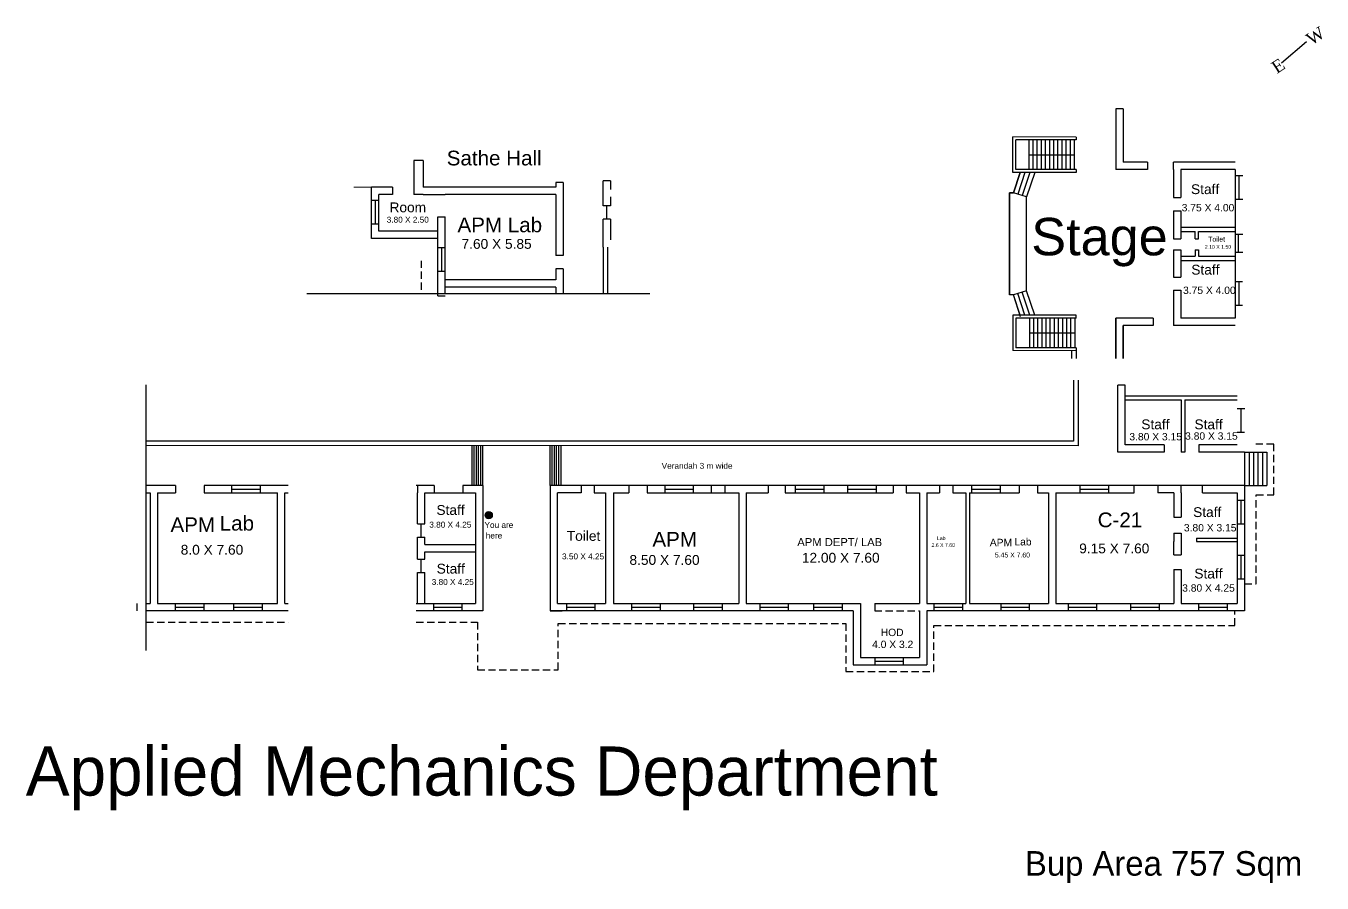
# Model space of a CAD drawing. Header units: inches. Extents: x 93 to 408, y 46 to 166.
# Drawn here: x 92.6 to 181.7, y 45.8 to 104.7 of the extents above; entities that cross this region are included whole.
import ezdxf

# ---------------------------------------------------------------- set-up
doc = ezdxf.new("R2010")
doc.units = ezdxf.units.IN
doc.header["$MEASUREMENT"] = 0
doc.linetypes.add('DASHED', pattern=[0.75, 0.5, -0.25])
for name, color, linetype, lineweight in [('ele-thk', 7, 'Continuous', 5), ('TEXT', 7, 'Continuous', 15), ('WALL', 7, 'Continuous', 30)]:
    doc.layers.add(name, color=color, linetype=linetype, lineweight=lineweight)
doc.styles.add('A', font='arial.ttf')
doc.styles.add('PRASAD', font='arial.ttf')

msp = doc.modelspace()

# ---------------------------------------------------------------- hatches: boundary and pattern name
msp.add_hatch(color=256).paths.add_polyline_path([(124.64048, 71.10885, 1), (124.14048, 71.10885, 1)])

# ---------------------------------------------------------------- linework, layer by layer
for p, q in [((161.51978, 94.8633), (161.51999, 96.88988)), ((161.80351, 94.86327), (161.80371, 96.88985)), ((162.08723, 94.86324), (162.08743, 96.88982)), ((162.37095, 94.86321), (162.37116, 96.88979)), ((162.65467, 94.86318), (162.65488, 96.88976)), ((162.93839, 94.86315), (162.9386, 96.88973)), ((163.22211, 94.86312), (163.22232, 96.88971)), ((163.50584, 94.86309), (163.50604, 96.88968)), ((163.78956, 94.86306), (163.78976, 96.88965)), ((164.07328, 94.86304), (164.07348, 96.88962)), ((164.357, 94.86301), (164.35721, 96.88959)), ((164.64072, 94.86298), (164.64093, 96.88956)), ((161.51989, 95.87659), (164.64083, 95.87627)), ((169.66015, 95.36911), (169.6601, 94.86247)), ((171.43674, 94.86229), (171.43679, 95.36893)), ((160.90279, 94.6607), (160.45199, 93.26606)), ((161.23493, 94.66067), (160.75273, 93.16886)), ((161.57572, 94.66063), (161.05356, 93.07162)), ((161.9165, 94.6606), (161.3543, 92.97441)), ((175.69252, 94.43673), (176.19917, 94.43668)), ((175.94585, 94.43671), (175.94568, 92.8103)), ((117.7922, 93.65548), (117.79214, 93.14884)), ((119.2412, 93.65534), (119.24115, 93.14869)), ((120.903, 93.65517), (119.88971, 93.65527)), ((116.3431, 92.74592), (116.84974, 92.74587)), ((116.59642, 92.7459), (116.59625, 91.11948)), ((119.88966, 93.14862), (120.90295, 93.14852)), ((120.90295, 93.14852), (121.4096, 93.14847)), ((160.18774, 93.26609), (160.18702, 86.23666)), ((160.45199, 93.26606), (160.18774, 93.26609)), ((161.3543, 92.97441), (160.45199, 93.26606)), ((161.35364, 86.5281), (161.3543, 92.97441)), ((175.69236, 92.81032), (176.199, 92.81027)), ((132.50497, 91.49106), (132.50505, 92.32106)), ((116.34293, 91.11951), (116.84958, 91.11946)), ((120.90279, 91.6097), (121.40944, 91.60965)), ((120.90258, 89.50853), (121.40922, 89.50848)), ((121.1559, 89.5085), (121.15574, 87.88209)), ((132.25145, 89.52485), (132.25112, 86.30847)), ((132.55543, 89.52482), (132.55511, 86.30847)), ((120.90241, 87.88212), (121.40906, 87.88207)), ((161.35364, 86.5281), (160.45128, 86.23663)), ((161.57472, 84.84184), (161.05289, 86.43096)), ((161.9155, 84.8418), (161.35364, 86.5281)), ((175.69178, 87.17061), (176.19843, 87.17056)), ((175.94511, 87.17059), (175.94494, 85.54417)), ((135.46667, 86.30847), (111.8875, 86.30847)), ((120.90224, 86.179), (121.40889, 86.17895)), ((160.45128, 86.23663), (160.18702, 86.23666)), ((160.93318, 84.74472), (160.45128, 86.23663)), ((161.23393, 84.84187), (160.75203, 86.33378)), ((175.69162, 85.5442), (176.19826, 85.54415)), ((161.54033, 84.63918), (161.54012, 82.6126)), ((161.82405, 84.63915), (161.82384, 82.61257)), ((162.10777, 84.63912), (162.10757, 82.61254)), ((162.39149, 84.63909), (162.39129, 82.61251)), ((162.67522, 84.63907), (162.67501, 82.61248)), ((162.95894, 84.63904), (162.95873, 82.61245)), ((163.24266, 84.63901), (163.24245, 82.61243)), ((163.52638, 84.63898), (163.52617, 82.6124)), ((163.8101, 84.63895), (163.8099, 82.61237)), ((164.09382, 84.63892), (164.09362, 82.61234)), ((164.37755, 84.63889), (164.37734, 82.61231)), ((164.66127, 84.63886), (164.66106, 82.61228)), ((170.04243, 84.63832), (170.04238, 84.13167)), ((171.4357, 84.63817), (171.43565, 84.13153)), ((161.54023, 83.62589), (164.66116, 83.62557)), ((164.44376, 82.40964), (164.44371, 81.87766)), ((164.74775, 82.40961), (164.7477, 81.87766)), ((164.58202, 80.39428), (164.58159, 76.18456)), ((164.88601, 80.39428), (164.88555, 75.88054)), ((100.85698, 61.80638), (100.85698, 80.07345)), ((168.12843, 79.31157), (175.82945, 79.31079)), ((168.1284, 79.0284), (171.97891, 79.028)), ((171.97891, 79.028), (171.9786, 75.94062)), ((172.2148, 79.02798), (172.21448, 75.94059)), ((172.2148, 79.02798), (175.82942, 79.02761)), ((175.82936, 78.42736), (176.336, 78.42731)), ((176.08268, 78.42733), (176.08251, 76.80092)), ((175.82919, 76.80094), (176.33584, 76.80089)), ((164.58159, 76.18456), (100.85698, 76.19105)), ((164.88555, 75.88054), (100.85698, 75.88706)), ((123.24885, 73.14882), (123.24885, 75.88478)), ((123.39885, 73.14882), (123.39885, 75.88476)), ((123.54885, 73.14882), (123.54885, 75.88475)), ((123.69885, 73.14882), (123.69885, 75.88473)), ((123.84885, 73.14882), (123.84885, 75.88472)), ((123.99885, 73.14882), (123.99885, 75.8847)), ((128.60943, 73.14835), (128.60943, 75.88423)), ((128.75943, 73.14835), (128.75943, 75.88422)), ((128.90943, 73.14835), (128.90943, 75.8842)), ((129.05943, 73.14835), (129.05943, 75.88419)), ((129.20943, 73.14835), (129.20943, 75.88417)), ((129.35943, 73.14835), (129.35943, 75.88416)), ((170.80134, 75.94074), (170.80129, 75.43409)), ((171.9786, 75.94062), (171.97854, 75.43397)), ((172.21448, 75.94059), (172.21443, 75.43395)), ((173.19381, 75.9405), (173.19376, 75.43385)), ((176.3357, 75.43353), (176.33546, 73.14349)), ((176.3357, 75.43353), (177.85564, 75.43338)), ((176.63969, 75.4335), (176.63945, 73.14346)), ((176.94367, 75.43347), (176.94344, 73.14343)), ((177.24766, 75.43344), (177.24743, 73.1434)), ((177.55165, 75.43341), (177.55141, 73.14337)), ((177.85564, 75.43338), (177.8554, 73.14334)), ((102.87875, 73.15097), (100.85698, 73.15117)), ((102.87875, 73.15116), (102.8787, 72.64432)), ((104.83917, 73.15096), (104.83912, 72.64412)), ((110.60871, 73.15018), (104.83917, 73.15077)), ((106.72631, 73.15077), (106.72626, 72.64413)), ((108.68673, 73.15057), (108.68668, 72.64393)), ((120.6494, 73.14916), (119.41616, 73.14928)), ((120.6494, 73.14936), (120.64934, 72.64271)), ((122.60982, 73.14916), (122.60976, 72.64251)), ((123.99885, 73.14882), (122.60982, 73.14896)), ((176.33546, 73.14349), (128.60943, 73.14835)), ((134.0118, 73.1478), (134.01175, 72.64115)), ((135.28617, 73.14767), (135.28612, 72.64102)), ((136.48765, 73.14774), (136.4876, 72.6411)), ((138.44807, 73.14755), (138.44802, 72.6409)), ((139.67001, 73.14722), (139.66995, 72.64058)), ((140.61962, 73.14712), (140.61957, 72.64048)), ((143.59508, 73.14682), (143.59503, 72.64018)), ((144.76751, 73.1467), (144.76746, 72.64006)), ((145.45779, 73.14683), (145.45774, 72.64019)), ((147.41821, 73.14663), (147.41815, 72.63999)), ((149.05125, 73.14647), (149.0512, 72.63982)), ((151.01167, 73.14627), (151.01162, 72.63962)), ((157.57108, 73.1456), (157.57103, 72.63895)), ((159.5315, 73.1454), (159.53145, 72.63875)), ((160.83552, 73.14507), (160.83546, 72.63842)), ((162.0905, 73.14494), (162.09044, 72.63829)), ((165.01525, 73.14484), (165.0152, 72.6382)), ((166.97567, 73.14464), (166.97562, 72.638)), ((171.97826, 72.63729), (171.97831, 73.14393)), ((173.42795, 72.63714), (173.428, 73.14379)), ((176.33546, 73.14349), (177.8554, 73.14334)), ((106.72629, 72.89745), (108.68671, 72.89725)), ((109.87394, 65.04392), (109.87471, 72.64361)), ((110.37984, 65.04387), (110.38062, 72.64356)), ((132.42403, 72.64131), (132.42325, 65.04163)), ((132.95757, 72.64126), (132.9568, 65.04157)), ((136.48763, 72.89442), (138.44805, 72.89422)), ((145.45776, 72.89351), (147.41818, 72.89331)), ((149.05122, 72.89314), (151.01164, 72.89294)), ((157.17388, 72.63879), (157.17311, 65.03911)), ((157.43013, 72.63877), (157.42936, 65.03908)), ((157.57106, 72.89228), (159.53148, 72.89208)), ((165.01523, 72.89152), (166.97565, 72.89132)), ((175.82872, 72.14754), (176.33536, 72.14749)), ((176.08204, 72.14751), (176.08187, 70.5211)), ((119.74266, 69.60273), (119.74276, 70.51469)), ((171.47144, 70.96541), (171.97809, 70.96536)), ((175.82855, 70.52112), (176.3352, 70.52107)), ((171.47133, 69.86701), (171.97798, 69.86695)), ((173.0332, 69.51567), (173.03318, 69.29332)), ((173.0332, 69.51567), (175.82845, 69.51539)), ((119.99588, 68.58941), (123.49174, 68.58906)), ((119.99593, 69.09606), (123.49179, 69.0957)), ((171.47118, 68.38152), (171.47127, 69.29348)), ((173.03318, 69.29332), (175.82843, 69.29303)), ((119.74242, 67.17083), (119.74251, 68.08279)), ((171.47118, 68.38152), (171.97783, 68.38146)), ((175.82833, 68.34835), (176.33498, 68.3483)), ((176.08165, 68.34832), (176.08149, 66.72191)), ((171.47108, 67.36707), (171.97772, 67.36702)), ((175.82817, 66.72193), (176.33481, 66.72188)), ((100.2136, 65.0451), (100.21355, 64.53846)), ((102.84777, 65.04484), (102.84772, 64.53819)), ((104.80819, 65.04464), (104.80814, 64.53799)), ((106.8645, 65.04443), (106.86445, 64.53778)), ((108.82492, 65.04423), (108.82487, 64.53758)), ((120.59044, 65.04303), (120.59039, 64.53638)), ((122.55086, 65.04283), (122.5508, 64.53618)), ((129.7283, 65.0421), (129.72825, 64.53545)), ((131.68872, 65.0419), (131.68867, 64.53525)), ((134.2019, 65.04164), (134.20185, 64.535)), ((136.16232, 65.04145), (136.16227, 64.5348)), ((138.47357, 65.04121), (138.47352, 64.53456)), ((140.43399, 65.04101), (140.43394, 64.53436)), ((143.01844, 65.04075), (143.01839, 64.5341)), ((144.97886, 65.04055), (144.9788, 64.5339)), ((146.7189, 65.04037), (146.71885, 64.53373)), ((148.67932, 65.04017), (148.67927, 64.53353)), ((154.98124, 65.03953), (154.98118, 64.53288)), ((156.94166, 65.03933), (156.9416, 64.53269)), ((159.57914, 65.03906), (159.57909, 64.53242)), ((161.53956, 65.03886), (161.53951, 64.53222)), ((164.19938, 65.03859), (164.19933, 64.53195)), ((166.1598, 65.03839), (166.15975, 64.53175)), ((168.4896, 65.03816), (168.48955, 64.53151)), ((170.45002, 65.03796), (170.44997, 64.53131)), ((173.1624, 65.03768), (173.16235, 64.53103)), ((175.12282, 65.03748), (175.12277, 64.53084)), ((102.84775, 64.79151), (104.80816, 64.79131)), ((106.86447, 64.7911), (108.82489, 64.7909)), ((120.59041, 64.78971), (122.55083, 64.78951)), ((128.60856, 64.53537), (129.43591, 64.53528)), ((129.72828, 64.78878), (131.6887, 64.78858)), ((134.20188, 64.78832), (136.16229, 64.78812)), ((138.47355, 64.78789), (140.43397, 64.78769)), ((143.01841, 64.78742), (144.97883, 64.78723)), ((146.71888, 64.78705), (148.6793, 64.78685)), ((154.98121, 64.78621), (156.94163, 64.78601)), ((159.57911, 64.78574), (161.53953, 64.78554)), ((164.19935, 64.78527), (166.15977, 64.78507)), ((168.48958, 64.78483), (170.45, 64.78463)), ((173.16237, 64.78436), (175.12279, 64.78416)), ((149.43153, 62.92229), (149.43153, 60.81489)), ((149.43153, 60.81489), (154.49778, 60.81489)), ((149.93802, 61.3274), (153.99118, 61.32698)), ((150.91735, 61.32173), (150.9173, 60.81509)), ((150.91732, 61.06841), (152.87774, 61.06821)), ((152.87777, 61.32153), (152.87772, 60.81489))]:
    msp.add_line(p, q)
at = {"linetype": 'DASHED'}
for p, q in [((119.74266, 88.59389), (119.74266, 86.30847)), ((178.33403, 75.99457), (177.10899, 75.99457)), ((178.33403, 72.50171), (178.33403, 75.99457)), ((177.13375, 66.38777), (177.13375, 72.50171)), ((177.13375, 72.50171), (178.33403, 72.50171)), ((176.33478, 66.38777), (177.13375, 66.38777)), ((150.91594, 64.5331), (153.99151, 64.53279)), ((175.65461, 63.52398), (175.65471, 64.53058)), ((100.85698, 63.75649), (110.60871, 63.75649)), ((119.41616, 63.75649), (123.6161, 63.75649)), ((123.6161, 63.75649), (123.6161, 60.47556)), ((129.17251, 60.47556), (129.17251, 63.66133)), ((129.17251, 63.66133), (148.94226, 63.66133)), ((148.94226, 63.66133), (148.94226, 60.35475)), ((154.97366, 60.35475), (154.97366, 63.52398)), ((154.97366, 63.52398), (175.65461, 63.52398)), ((123.6161, 60.47556), (129.17251, 60.47556)), ((148.94226, 60.35475), (154.97366, 60.35475))]:
    msp.add_line(p, q, dxfattribs=at)
msp.add_lwpolyline([(160.90179, 84.8419), (160.45128, 86.23663), (160.18702, 86.23666), (160.18774, 93.26609), (160.45199, 93.26606), (160.90279, 94.6607)])
msp.add_circle((124.39048, 71.10885), 0.25)
at = {"layer": 'ele-thk'}
msp.add_line((116.34319, 93.65563), (115.12724, 93.65575), dxfattribs=at)
msp.add_line((116.34319, 93.65563), (115.12724, 93.65575), dxfattribs=at)
at = {"layer": 'WALL'}
for p, q in [((180.59071, 103.62786), (178.86228, 102.17327)), ((167.48533, 99.03634), (167.48491, 94.86269)), ((167.99198, 99.03629), (167.48533, 99.03634)), ((167.99198, 99.03629), (167.9916, 95.36928)), ((160.41211, 94.66075), (160.41236, 97.09265)), ((164.74924, 97.09221), (160.41236, 97.09265)), ((164.74924, 97.09221), (164.74922, 96.88955)), ((160.61479, 94.86339), (160.61499, 96.88997)), ((164.74922, 96.88955), (160.61499, 96.88997)), ((119.24139, 95.47926), (119.2412, 93.65534)), ((119.8899, 95.47919), (119.24139, 95.47926)), ((119.8899, 95.47919), (119.88971, 93.65527)), ((169.66015, 95.36911), (167.9916, 95.36928)), ((175.69262, 95.3685), (171.43679, 95.36893)), ((164.749, 94.66031), (160.41211, 94.66075)), ((164.74902, 94.86297), (160.61479, 94.86339)), ((164.74902, 94.86297), (164.749, 94.66031)), ((169.6601, 94.86247), (167.48491, 94.86269)), ((171.43674, 94.86229), (171.43655, 92.9421)), ((171.94339, 94.86223), (171.94319, 92.94205)), ((175.69257, 94.86185), (171.94339, 94.86223)), ((175.69257, 94.86185), (175.69225, 91.72572)), ((116.34283, 90.10911), (116.34319, 93.65563)), ((117.7922, 93.65548), (116.34319, 93.65563)), ((129.00933, 93.65434), (120.903, 93.65517)), ((129.00937, 93.9672), (129.00933, 93.65434)), ((129.51601, 93.96715), (129.00937, 93.9672)), ((129.51601, 93.96715), (129.5155, 88.94248)), ((132.25174, 92.36207), (132.25191, 94.08466)), ((132.75856, 94.08461), (132.25191, 94.08466)), ((132.75856, 94.08461), (132.75849, 93.47663)), ((116.84953, 90.6157), (116.84978, 93.14893)), ((117.79214, 93.14884), (116.84978, 93.14893)), ((119.88966, 93.14862), (119.24115, 93.14869)), ((119.88966, 93.14862), (119.24115, 93.14869)), ((129.00928, 93.1477), (121.4096, 93.14847)), ((129.00928, 93.1477), (129.00885, 88.94254)), ((132.75844, 92.96999), (132.75838, 92.36201)), ((171.43655, 92.9421), (171.94319, 92.94205)), ((132.75838, 92.36201), (132.25174, 92.36207)), ((171.43645, 92.03014), (171.43626, 90.09779)), ((171.43645, 92.03014), (171.9431, 92.03008)), ((171.9431, 92.03008), (171.94307, 91.7261)), ((120.90224, 86.179), (120.90279, 91.6097)), ((120.90224, 86.179), (120.90279, 91.6097)), ((121.4089, 86.30847), (121.40944, 91.60965)), ((132.25145, 89.52485), (132.25164, 91.4501)), ((132.75829, 91.45005), (132.25164, 91.4501)), ((132.75829, 91.45005), (132.75814, 90.03144)), ((171.94307, 91.7261), (171.9429, 90.09779)), ((171.94299, 90.9035), (175.69216, 90.90312)), ((175.69222, 91.72572), (175.69207, 90.00312)), ((120.90264, 90.10865), (116.34283, 90.10911)), ((120.90269, 90.61529), (116.84953, 90.6157)), ((171.43626, 90.09779), (171.9429, 90.09779)), ((171.94295, 90.6035), (172.9429, 90.6034)), ((172.9429, 90.09779), (172.9429, 90.6034)), ((172.9429, 90.09779), (173.1729, 90.09779)), ((173.1729, 90.60338), (175.69213, 90.60312)), ((173.1729, 90.09779), (173.1729, 90.60338)), ((175.69207, 90.00312), (175.69188, 88.07787)), ((175.69211, 90.41483), (176.19876, 90.41483)), ((175.9119, 89.18298), (175.9119, 90.41483)), ((171.43618, 89.34779), (171.43599, 87.47032)), ((171.43618, 89.34779), (171.94283, 89.34779)), ((171.94283, 89.34779), (171.9427, 88.07825)), ((172.94283, 89.34779), (172.94278, 88.89675)), ((172.94283, 89.34779), (173.17283, 89.34779)), ((173.17283, 89.34779), (173.17278, 88.89673)), ((175.69199, 89.18298), (176.19863, 89.18298)), ((129.5155, 88.94248), (129.00885, 88.94254)), ((171.94275, 88.59686), (175.69193, 88.59647)), ((171.94278, 88.89686), (172.94278, 88.89675)), ((173.17278, 88.89673), (175.69196, 88.89647)), ((129.00876, 88.03057), (129.00868, 87.27061)), ((129.51541, 88.03052), (129.00876, 88.03057)), ((129.51541, 88.03052), (129.51523, 86.30847)), ((171.43599, 87.47032), (171.94264, 87.47027)), ((171.9427, 88.07825), (171.94264, 87.47027)), ((175.69188, 88.07787), (175.69153, 84.63774)), ((129.00863, 86.76396), (121.40895, 86.76473)), ((129.00868, 87.27061), (121.409, 87.27138)), ((129.00863, 86.76396), (129.00859, 86.30847)), ((171.4359, 86.55836), (171.4357, 84.63817)), ((171.4359, 86.55836), (171.94254, 86.55831)), ((171.94254, 86.55831), (171.94235, 84.63812)), ((160.41111, 84.84195), (160.41086, 82.41005)), ((164.748, 84.84151), (160.41111, 84.84195)), ((160.61375, 84.63928), (160.61354, 82.61269)), ((164.74798, 84.63886), (160.61375, 84.63928)), ((164.74798, 84.63886), (164.748, 84.84151)), ((167.48358, 81.87766), (167.48386, 84.63858)), ((167.48386, 84.63858), (167.48358, 81.87766)), ((170.04243, 84.63832), (167.48386, 84.63858)), ((175.69153, 84.63774), (171.94235, 84.63812)), ((167.99023, 81.87766), (167.99046, 84.13188)), ((167.99046, 84.13188), (167.99023, 81.87766)), ((170.04238, 84.13167), (167.99046, 84.13188)), ((175.69148, 84.1311), (171.43565, 84.13153)), ((164.74775, 82.40961), (160.41086, 82.41005)), ((164.74777, 82.61227), (160.61354, 82.61269)), ((164.74777, 82.61227), (164.74775, 82.40961)), ((167.62139, 75.43442), (167.62186, 80.04489)), ((168.12851, 80.04484), (167.62186, 80.04489)), ((168.12809, 75.94101), (168.12851, 80.04484)), ((170.80134, 75.94074), (168.12809, 75.94101)), ((175.8291, 75.94023), (173.19381, 75.9405)), ((170.80129, 75.43409), (167.62139, 75.43442)), ((172.21443, 75.43395), (171.97854, 75.43397)), ((176.3357, 75.43353), (173.19376, 75.43385)), ((102.87875, 73.15097), (100.85698, 73.15117)), ((110.60871, 73.15018), (104.83917, 73.15077)), ((119.4897, 73.14927), (119.48965, 72.64263)), ((120.6494, 73.14916), (119.4897, 73.14927)), ((123.99885, 73.14882), (122.60982, 73.14896)), ((123.99885, 73.14882), (123.99797, 64.53584)), ((128.60943, 73.14835), (128.60856, 64.53537)), ((130.73734, 73.14813), (128.60943, 73.14835)), ((130.73734, 73.14813), (130.73729, 72.64148)), ((131.64931, 73.14804), (131.64926, 72.64139)), ((134.0118, 73.1478), (131.64931, 73.14804)), ((140.61962, 73.14712), (135.28617, 73.14767)), ((152.1745, 73.14595), (140.61962, 73.14712)), ((152.1745, 73.14595), (152.17445, 72.6393)), ((153.08646, 73.14586), (153.08641, 72.63921)), ((155.36033, 73.14563), (153.08646, 73.14586)), ((155.36033, 73.14563), (155.36028, 72.63898)), ((156.27229, 73.14553), (156.27224, 72.63889)), ((168.73578, 73.14426), (156.27229, 73.14553)), ((168.73573, 72.63762), (168.73578, 73.14426)), ((170.37006, 73.1441), (170.37001, 72.63745)), ((176.33546, 73.14349), (170.37006, 73.1441)), ((176.33546, 73.14349), (176.33459, 64.53051)), ((100.85698, 72.64452), (101.13218, 72.6445)), ((101.13218, 72.6445), (101.13141, 65.04481)), ((101.63883, 72.64445), (101.63806, 65.04476)), ((101.63883, 72.64445), (102.8787, 72.64432)), ((104.83912, 72.64412), (109.87471, 72.64361)), ((110.38062, 72.64356), (110.60871, 72.64353)), ((119.48943, 70.51472), (119.48965, 72.64263)), ((119.99608, 70.51467), (119.9963, 72.64258)), ((119.9963, 72.64258), (123.49215, 72.64222)), ((123.49215, 72.64222), (123.49138, 65.04254)), ((129.11525, 65.04196), (129.11603, 72.64165)), ((130.73729, 72.64148), (129.11603, 72.64165)), ((131.64926, 72.64139), (132.42403, 72.64131)), ((132.95757, 72.64126), (134.01175, 72.64115)), ((135.28612, 72.64102), (141.57951, 72.64038)), ((141.57951, 72.64038), (141.57874, 65.04069)), ((142.08616, 72.64033), (142.08539, 65.04064)), ((142.08616, 72.64033), (143.59503, 72.64018)), ((144.76746, 72.64006), (152.17445, 72.6393)), ((153.08641, 72.63921), (153.99233, 72.63912)), ((153.99233, 72.63912), (153.99156, 65.03943)), ((154.49898, 72.63907), (154.49821, 65.03938)), ((154.49898, 72.63907), (155.36028, 72.63898)), ((156.27224, 72.63889), (157.17388, 72.63879)), ((157.43013, 72.63877), (160.83546, 72.63842)), ((162.09044, 72.63829), (162.85864, 72.63822)), ((162.85864, 72.63822), (162.85786, 65.03853)), ((163.36528, 72.63816), (163.36451, 65.03848)), ((163.36528, 72.63816), (168.73573, 72.63762)), ((171.47161, 72.63734), (170.37001, 72.63745)), ((171.47161, 72.63734), (171.47144, 70.96541)), ((171.97826, 72.63729), (171.97809, 70.96536)), ((173.42795, 72.63714), (175.82877, 72.6369)), ((175.82877, 72.6369), (175.82799, 65.03721)), ((119.48943, 70.51472), (119.99608, 70.51467)), ((119.48919, 68.08282), (119.48934, 69.60275)), ((119.48934, 69.60275), (119.99599, 69.6027)), ((119.99593, 69.09606), (119.99599, 69.6027)), ((171.47133, 69.86701), (171.47127, 69.29348)), ((171.97798, 69.86695), (171.97792, 69.29343)), ((119.99583, 68.08277), (119.99588, 68.58941)), ((171.97792, 69.29343), (171.97783, 68.38146)), ((119.48919, 68.08282), (119.99583, 68.08277)), ((119.48888, 65.04294), (119.48909, 67.17085)), ((119.48909, 67.17085), (119.99574, 67.1708)), ((119.99552, 65.04289), (119.99574, 67.1708)), ((171.47108, 67.36707), (171.47084, 65.03765)), ((171.97772, 67.36702), (171.97749, 65.0376)), ((100.85698, 65.04484), (101.13141, 65.04481)), ((101.63806, 65.04476), (109.87394, 65.04392)), ((110.37984, 65.04387), (110.60871, 65.04385)), ((119.41616, 65.04295), (123.49138, 65.04254)), ((129.11525, 65.04196), (132.42325, 65.04163)), ((132.9568, 65.04157), (141.57874, 65.04069)), ((142.08539, 65.04064), (149.93839, 65.03984)), ((149.93839, 65.03984), (149.93802, 61.3274)), ((150.91599, 65.03974), (150.91594, 64.5331)), ((150.91599, 65.03974), (153.99156, 65.03943)), ((154.49821, 65.03938), (157.17311, 65.03911)), ((157.42936, 65.03908), (162.85786, 65.03853)), ((163.36451, 65.03848), (171.47084, 65.03765)), ((171.97749, 65.0376), (175.82799, 65.03721)), ((110.60871, 64.5372), (100.85698, 64.53819)), ((123.99797, 64.53584), (119.41616, 64.5363)), ((149.4317, 64.53325), (128.60856, 64.53537)), ((149.4317, 64.53325), (149.43153, 62.92229)), ((153.99151, 64.53279), (153.99118, 61.32698)), ((154.49816, 64.53273), (154.49778, 60.81489)), ((176.33459, 64.53051), (154.49816, 64.53273))]:
    msp.add_line(p, q, dxfattribs=at)

# ---------------------------------------------------------------- texts
at = {"layer": 'TEXT', "style": 'A'}
for s, height, p in [('Sathe Hall', 1.011816, (121.50776, 95.14002)), ('Staff', 0.674544, (172.65049, 93.16893)), ('Room', 0.674544, (117.57652, 91.92067)), ('3.75 X 4.00', 0.505908, (172.00986, 91.98375)), ('3.80 X 2.50', 0.4047264, (117.38485, 91.20659)), ('APM Lab', 1.011816, (122.24716, 90.54745)), ('Stage', 2.568694, (161.6719, 88.96317)), ('7.60 X 5.85 ', 0.674544, (122.52481, 89.40986)), ('Staff', 0.674544, (172.66891, 87.63689)), ('3.75 X 4.00', 0.505908, (172.10273, 86.30614)), ('Staff', 0.674544, (169.23449, 77.00962)), ('Staff', 0.674544, (172.88512, 77.00962)), ('3.80 X 3.15', 0.505908, (168.41256, 76.24576)), ('3.80 X 3.15', 0.505908, (172.24449, 76.29277)), ('Verandah 3 m wide', 0.4047264, (136.27587, 74.29422)), ('Staff', 0.674544, (120.80003, 71.12453)), ('C-21', 1.011816, (166.2365, 70.27929)), ('Staff', 0.674544, (172.79461, 70.97756)), ('APM', 1.011816, (102.5265, 69.94374)), ('Lab', 1.011816, (105.90826, 70.04549)), ('3.80 X 4.25', 0.4047264, (120.30903, 70.25164)), ('You are', 0.404726, (124.10185, 70.22875)), ('3.80 X 3.15', 0.505908, (172.15968, 69.98945)), ('here', 0.404726, (124.19129, 69.50234)), ('Toilet', 0.674544, (129.7566, 69.34356)), ('APM', 1.011816, (135.64036, 68.9435)), ('APM DEPT/ LAB', 0.5524467, (145.59421, 68.97821)), ('Lab', 0.252954, (155.19245, 69.40192)), ('APM', 0.505908, (158.82372, 68.97546)), ('Lab', 0.505908, (160.5146, 69.02634)), ('8.0 X 7.60', 0.674544, (103.23049, 68.39273)), ('2.6 X 7.60', 0.252954, (154.81762, 68.92587)), ('9.15 X 7.60 ', 0.674544, (164.96669, 68.48411)), ('Staff', 0.674544, (120.81563, 67.09442)), ('3.50 X 4.25', 0.4047264, (129.43026, 68.06948)), ('8.50 X 7.60 ', 0.674544, (134.06398, 67.69299)), ('12.00 X 7.60 ', 0.674544, (145.9093, 67.84157)), ('5.45 X 7.60', 0.337272, (159.17572, 68.19996)), ('Staff', 0.674544, (172.87802, 66.75544)), ('3.80 X 4.25', 0.4047264, (120.47563, 66.31299)), ('3.80 X 4.25', 0.505908, (172.04287, 65.85148)), ('HOD', 0.505908, (151.32798, 62.79817)), ('4.0 X 3.2', 0.505908, (150.73761, 61.97582))]:
    msp.add_text(s, height=height, rotation=359.9941701, dxfattribs=at).set_placement(p)
at = {"layer": 'TEXT', "ltscale": 0.5}
for s, height, p in [('Applied Mechanics Department', 3.37272, (92.58374, 51.83729)), ('Bup Area 757 Sqm', 1.68636, (161.24053, 46.33344))]:
    msp.add_text(s, height=height, dxfattribs=at).set_placement(p)
at = {"layer": 'WALL', "style": 'A'}
for s, height, p in [('Toilet', 0.337272, (173.83408, 89.90479)), ('2.10 X 1.50', 0.252954, (173.60054, 89.4134))]:
    msp.add_text(s, height=height, rotation=359.9941701, dxfattribs=at).set_placement(p)
at = {"layer": 'WALL', "char_height": 0.8471449, "width": 2.1382232, "attachment_point": 1, "rotation": 33.210689, "style": 'PRASAD'}
for s, insert in [('{\\fTimes New Roman|b0|i0|c0|p18;W}', (180.46206, 104.06516)), ('{\\fTimes New Roman|b0|i0|c0|p18;E}', (178.07859, 102.1246))]:
    msp.add_mtext(s, dxfattribs=dict(at, insert=insert))

doc.saveas('drawing.dxf')
